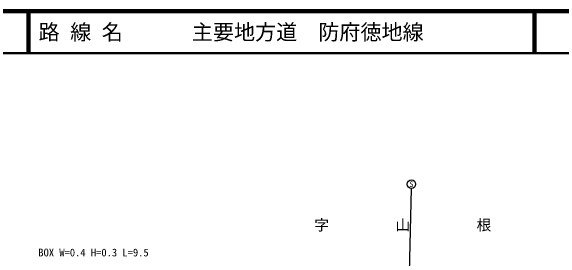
# Model space of a CAD drawing. Units: millimetres, scale not verified. Extents: x 40000 to 680000, y 20000 to 380000.
# Drawn here: x 173836 to 304311, y 321225 to 380000 of the extents above; entities that cross this region are included whole.
import ezdxf
from ezdxf.enums import TextEntityAlignment as Align

# ---------------------------------------------------------------- set-up
doc = ezdxf.new("R2010")
doc.units = ezdxf.units.MM
doc.header["$LTSCALE"] = 1000
for name, color, linetype, lineweight in [('M-BGD-EXST', 7, 'Continuous', 25), ('M-STR-HTXT', 7, 'Continuous', 13), ('M-TTL', 2, 'Continuous', 140), ('M-TTL-LINE', 7, 'Continuous', 50), ('M-TTL-TXT', 7, 'Continuous', 13)]:
    doc.layers.add(name, color=color, linetype=linetype, lineweight=lineweight)
doc.layers.add('M-BMK-HTXT', color=7, linetype='Continuous')
doc.styles.add('ＭＳ ゴシック', font='')
doc.styles.get('ＭＳ ゴシック').set_extended_font_data('MS Gothic')

msp = doc.modelspace()

# ---------------------------------------------------------------- linework, layer by layer
at = {"layer": 'M-BGD-EXST'}
msp.add_line((268805, 337955), (267189, 276529), dxfattribs=at)
msp.add_circle((268831, 338955), 1000, dxfattribs=at)
at = {"layer": 'M-TTL'}
msp.add_line((680000, 380000), (40000, 380000), dxfattribs=at)
at = {"layer": 'M-TTL-LINE'}
for p, q in [((177750, 380000), (177750, 370000)), ((178250, 380000), (178250, 370000)), ((297750, 380000), (297750, 370000)), ((298250, 380000), (298250, 370000)), ((40000, 370000), (680000, 370000))]:
    msp.add_line(p, q, dxfattribs=at)

# ---------------------------------------------------------------- texts
at = {"layer": 'M-BGD-EXST', "style": 'ＭＳ ゴシック', "width": 1.1}
msp.add_text('S', height=1320, dxfattribs=at).set_placement((268831, 338955), align=Align.MIDDLE_CENTER)
at = {"layer": 'M-BMK-HTXT', "style": 'ＭＳ ゴシック'}
msp.add_text('字\u3000\u3000\u3000 \u3000山\u3000\u3000\u3000\u3000 根', height=2566, dxfattribs=at).set_placement((266785, 327224), align=Align.BOTTOM_CENTER)
at = {"layer": 'M-STR-HTXT', "style": 'ＭＳ ゴシック'}
msp.add_text('BOX W=0.4 H=0.3 L=9.5', height=1833, dxfattribs=at).set_placement((193408, 321293), align=Align.BOTTOM_CENTER)
at = {"layer": 'M-TTL-TXT', "style": 'ＭＳ ゴシック'}
for s, p in [('路 線 名', (180380, 375000)), ('主要地方道\u3000防府徳地線', (216734, 375000))]:
    msp.add_text(s, height=3666, dxfattribs=at).set_placement(p, align=Align.MIDDLE_LEFT)

doc.saveas('drawing.dxf')
